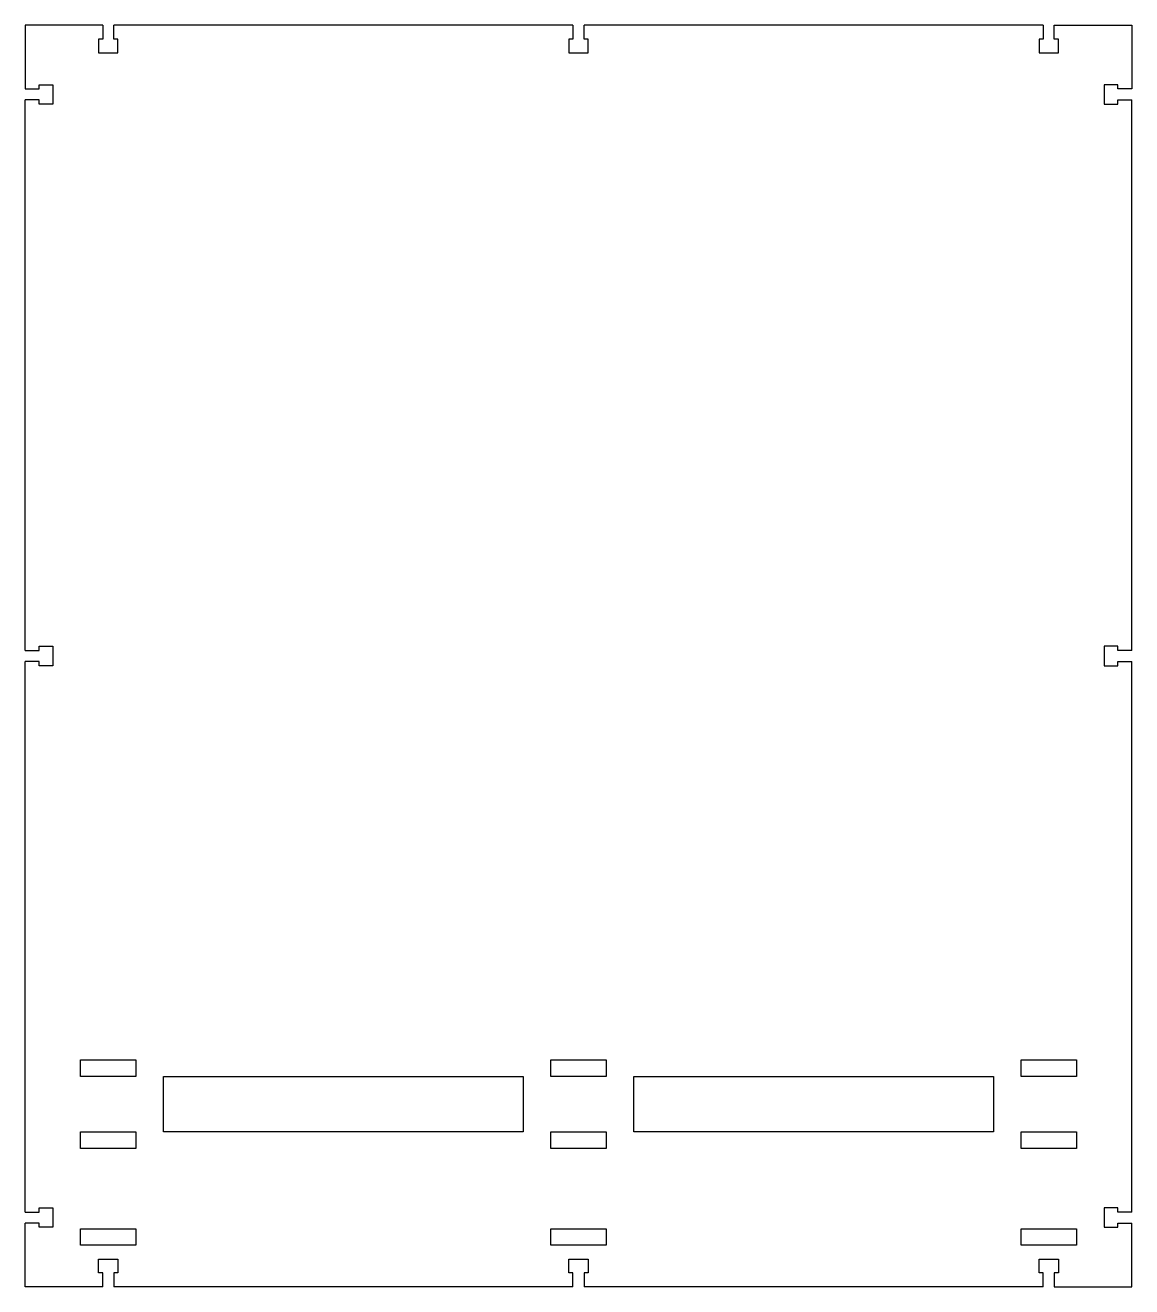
# Model space of a CAD drawing. Header units: millimetres. Extents: x 0 to 400, y 0 to 456.
import ezdxf

# ---------------------------------------------------------------- set-up
doc = ezdxf.new("R2010")
doc.units = ezdxf.units.MM

msp = doc.modelspace()

# ---------------------------------------------------------------- linework, layer by layer
for p, q in [((28, 456), (28, 451)), ((32, 451), (32, 456)), ((198, 456), (198, 451)), ((202, 451), (202, 456)), ((368, 456), (368, 451)), ((372, 451), (372, 456)), ((372, 456), (400, 456)), ((400, 456), (400, 433)), ((28, 451), (26.5, 451)), ((26.5, 451), (26.5, 446)), ((33.5, 451), (32, 451)), ((33.5, 446), (33.5, 451)), ((198, 451), (196.5, 451)), ((196.5, 451), (196.5, 446)), ((203.5, 451), (202, 451)), ((203.5, 446), (203.5, 451)), ((368, 451), (366.5, 451)), ((366.5, 451), (366.5, 446)), ((373.5, 451), (372, 451)), ((373.5, 446), (373.5, 451)), ((26.5, 446), (33.5, 446)), ((196.5, 446), (203.5, 446)), ((366.5, 446), (373.5, 446)), ((5, 433), (5, 434.5)), ((5, 434.5), (10, 434.5)), ((10, 434.5), (10, 427.5)), ((395, 434.5), (390, 434.5)), ((390, 434.5), (390, 427.5)), ((395, 433), (395, 434.5)), ((0, 433), (5, 433)), ((5, 429), (0, 429)), ((5, 427.5), (5, 429)), ((400, 433), (395, 433)), ((395, 427.5), (395, 429)), ((395, 429), (400, 429)), ((10, 427.5), (5, 427.5)), ((390, 427.5), (395, 427.5)), ((0, 230), (5, 230)), ((5, 230), (5, 231.5)), ((5, 231.5), (10, 231.5)), ((10, 231.5), (10, 224.5)), ((395, 231.5), (390, 231.5)), ((390, 231.5), (390, 224.5)), ((395, 230), (395, 231.5)), ((400, 230), (395, 230)), ((5, 226), (0, 226)), ((5, 224.5), (5, 226)), ((10, 224.5), (5, 224.5)), ((390, 224.5), (395, 224.5)), ((395, 224.5), (395, 226)), ((395, 226), (400, 226)), ((5, 27), (5, 28.5)), ((5, 28.5), (10, 28.5)), ((10, 28.5), (10, 21.5)), ((395, 28.5), (390, 28.5)), ((390, 28.5), (390, 21.5)), ((395, 27), (395, 28.5)), ((0, 27), (5, 27)), ((5, 23), (0, 23)), ((5, 21.5), (5, 23)), ((400, 27), (395, 27)), ((395, 21.5), (395, 23)), ((395, 23), (400, 23)), ((400, 0), (400, 23)), ((10, 21.5), (5, 21.5)), ((390, 21.5), (395, 21.5)), ((26.5, 5), (26.5, 10)), ((26.5, 10), (33.5, 10)), ((33.5, 10), (33.5, 5)), ((196.5, 5), (196.5, 10)), ((196.5, 10), (203.5, 10)), ((203.5, 10), (203.5, 5)), ((366.5, 5), (366.5, 10)), ((366.5, 10), (373.5, 10)), ((373.5, 10), (373.5, 5)), ((28, 5), (26.5, 5)), ((28, 0), (28, 5)), ((33.5, 5), (32, 5)), ((32, 5), (32, 0)), ((198, 5), (196.5, 5)), ((198, 0), (198, 5)), ((203.5, 5), (202, 5)), ((202, 5), (202, 0)), ((368, 5), (366.5, 5)), ((368, 0), (368, 5)), ((373.5, 5), (372, 5)), ((372, 5), (372, 0)), ((372, 0), (400, 0))]:
    msp.add_line(p, q)
for points in [[(28, 456), (0, 456), (0, 433)], [(198, 456), (32, 456)], [(368, 456), (202, 456)], [(0, 230), (0, 429)], [(400, 230), (400, 429)], [(0, 27), (0, 226)], [(400, 27), (400, 226)], [(28, 0), (0, 0), (0, 23)], [(198, 0), (32, 0)], [(368, 0), (202, 0)]]:
    msp.add_lwpolyline(points)
for points in [[(20, 76), (20, 82), (40, 82), (40, 76)], [(190, 76), (190, 82), (210, 82), (210, 76)], [(360, 76), (360, 82), (380, 82), (380, 76)], [(50, 56), (50, 76), (180, 76), (180, 56)], [(220, 56), (220, 76), (350, 76), (350, 56)], [(20, 50), (20, 56), (40, 56), (40, 50)], [(190, 50), (190, 56), (210, 56), (210, 50)], [(360, 50), (360, 56), (380, 56), (380, 50)], [(20, 15), (20, 21), (40, 21), (40, 15)], [(190, 15), (190, 21), (210, 21), (210, 15)], [(360, 15), (360, 21), (380, 21), (380, 15)]]:
    msp.add_lwpolyline(points, close=True)

doc.saveas('drawing.dxf')
